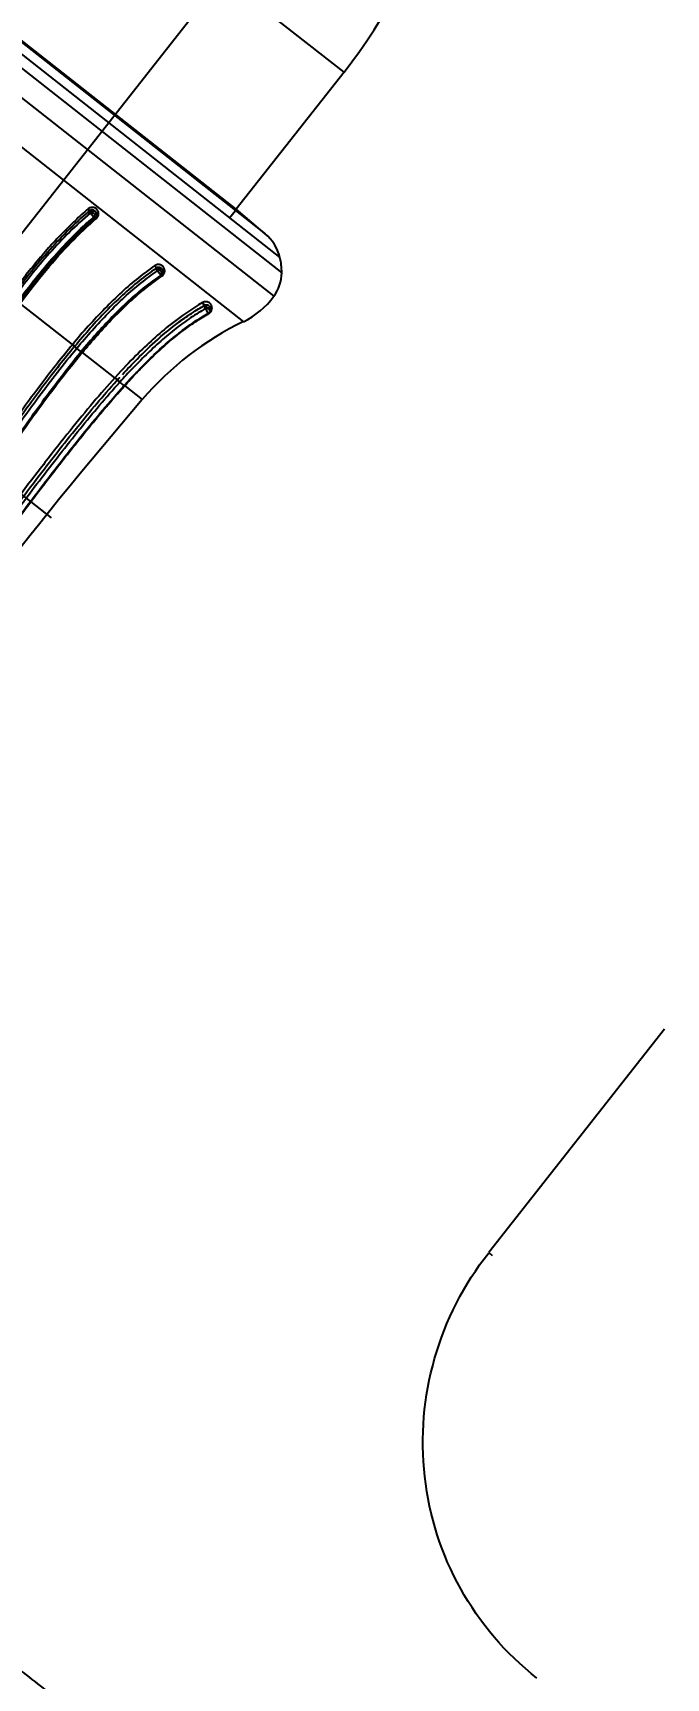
# Model space of a CAD drawing. Header units: millimetres. Extents: x 1145859089 to 1147511753, y -1047484727 to -1047247487.
# Drawn here: x 1146333976.8 to 1146334046.7, y -1047433967.4 to -1047433785.8 of the extents above; entities that cross this region are included whole.
import ezdxf
from ezdxf.xclip import XClip

# ---------------------------------------------------------------- set-up
doc = ezdxf.new("R2010")
doc.units = ezdxf.units.MM
doc.header["$LTSCALE"] = 100
doc.header["$MEASUREMENT"] = 0
doc.header["$XCLIPFRAME"] = 2
doc.linetypes.add('단지배치도$0$CENTER', pattern=[31, 30, -0.5, 0, -0.5])
doc.layers.get('0').update_dxf_attribs({"linetype": 'CONTINUOUS'})
for name, color, linetype in [('XREF', 135, 'CONTINUOUS'), ('단지배치도$0$S240910', 33, 'CONTINUOUS'), ('단지배치도$0$W240910', 135, 'CONTINUOUS')]:
    doc.layers.add(name, color=color, linetype=linetype)
doc.styles.add('단지배치도$0$WS1', font='romans.shx', dxfattribs={"width": 0.8, "bigfont": 'whgtxt.shx'})

# ---------------------------------------------------------------- blocks, each defined once
blk = doc.blocks.new('단지배치도$0$zw$9902')
at = {"layer": '단지배치도$0$W240910', "linetype": 'ByBlock', "ltscale": 20}
for p, q in [((65337.56, -62420.81), (65310.83, -62399.79)), ((65290.95, -62411.69), (65330.68, -62442.94)), ((65292.65, -62411.49), (65330.48, -62441.24)), ((65295.56, -62412.45), (65328.86, -62438.63)), ((65288.63, -62413.15), (65329.81, -62445.54)), ((65325.66, -62435.93), (65298.94, -62414.92)), ((65286.69, -62417.06), (65326.47, -62448.34)), ((65337.56, -62420.81), (65325.66, -62435.93)), ((65324.93, -62436.87), (65325.57, -62436.05)), ((65328.86, -62438.63), (65325.66, -62435.93)), ((65307.59, -62450.87), (65301.8, -62446.33)), ((65307.6, -62450.85), (65307.59, -62450.87)), ((65307.84, -62451.06), (65307.81, -62451.09)), ((65308.05, -62451.29), (65308.07, -62451.26)), ((65308.05, -62451.29), (65308.06, -62451.3)), ((65308.54, -62451.65), (65308.52, -62451.67)), ((65308.52, -62451.66), (65308.53, -62451.67)), ((65308.59, -62451.72), (65308.61, -62451.7)), ((65308.61, -62451.7), (65308.61, -62451.7)), ((65308.61, -62451.7), (65308.61, -62451.7)), ((65312.26, -62454.55), (65308.68, -62451.73)), ((65312.3, -62454.5), (65312.26, -62454.55)), ((65312.57, -62454.75), (65312.53, -62454.79)), ((65312.8, -62455.03), (65312.84, -62454.99)), ((65312.8, -62455.03), (65312.82, -62455.04)), ((65313.32, -62455.44), (65313.35, -62455.41)), ((65313.35, -62455.41), (65315.29, -62456.94)), ((65309.48, -62459.9), (65309.69, -62459.64)), ((65303.76, -62467.18), (65304.32, -62466.48)), ((65372.93, -62526.46), (65353.53, -62551.12)), ((65353.53, -62551.12), (65353.9, -62551.42))]:
    blk.add_line(p, q, dxfattribs=at)
at = {"layer": '단지배치도$0$W240910', "linetype": '단지배치도$0$CENTER', "ltscale": 20}
blk.add_line((65032.43, -62781.32), (65324.2, -62410.3), dxfattribs=at)
at = {"layer": '단지배치도$0$W240910', "linetype": '단지배치도$0$CENTER', "ltscale": 10}
blk.add_line((65270.65, -62442.8), (65305.23, -62470), dxfattribs=at)
at = {"layer": '단지배치도$0$W240910', "linetype": 'ByBlock', "ltscale": 20}
for centre, radius, start, end in [((65293.54, -62386.19), 56, 321.8188, 51.8188), ((65324.01, -62442.86), 6.67, 359.3121, 14.0621), ((65341.46, -62479.36), 34.46, 115.788, 139.3968), ((65155.02, -62646.52), 248.06, 51.9007, 51.9054), ((65155.37, -62646.11), 247.51, 51.9008, 51.9055), ((65155.89, -62645.49), 246.71, 51.9009, 51.9056), ((65156.15, -62644.99), 246.15, 51.8728, 51.8775), ((65156.69, -62644.53), 245.46, 51.901, 51.9057), ((65157.03, -62643.94), 244.79, 51.8729, 51.8776), ((65157.39, -62643.51), 244.22, 51.8729, 51.8777), ((65157.89, -62642.91), 243.44, 51.873, 51.8777), ((65158.17, -62642.39), 242.86, 51.8447, 51.8495), ((65158.71, -62641.92), 242.16, 51.873, 51.8778), ((65159.03, -62641.36), 241.52, 51.8448, 51.8496), ((65159.38, -62640.95), 240.98, 51.8448, 51.8496), ((65159.85, -62640.38), 240.24, 51.8448, 51.8496), ((65160.54, -62639.53), 239.15, 51.8448, 51.8496), ((65160.68, -62639.39), 238.95, 51.8449, 51.8497), ((65160.11, -62639.95), 239.75, 51.8164, 51.8212), ((65161.76, -62638.07), 237.25, 51.8449, 51.8497), ((65164.72, -62634.16), 232.35, 51.8163, 51.8213), ((65161.62, -62638.13), 237.38, 51.8164, 51.8212), ((65152.52, -62649.74), 252.13, 51.8166, 51.8211), ((65165.28, -62633.36), 231.37, 51.7879, 51.7929), ((65185.93, -62607.31), 198.13, 51.8158, 51.8218), ((65157.31, -62643.53), 244.29, 51.787, 51.7915), ((64911.15, -62956.21), 642.24, 51.78532, 51.78689), ((65184.6, -62608.95), 200.24, 51.7901, 51.7965), ((65198.2, -62591.69), 178.27, 51.7801, 51.7912), ((65014.13, -62825.31), 475.68, 51.7654, 51.7708), ((65310.89, -62448.66), 3.82, 231.7818, 231.8559), ((65310.79, -62448.8), 3.65, 231.7808, 231.8569), ((65310.65, -62448.98), 3.42, 231.8994, 231.979), ((65311.98, -62447.33), 5.52, 231.4533, 231.5694), ((65310.46, -62449.22), 3.12, 231.8997, 231.9849), ((65310.29, -62449.43), 2.85, 232.1527, 232.2438), ((65310.13, -62449.64), 2.59, 232.1618, 232.2589), ((65309.72, -62450.19), 1.88, 231.4175, 231.6738), ((65309.66, -62450.26), 1.78, 231.6254, 231.7948), ((65309.99, -62449.83), 2.35, 232.1693, 232.2734), ((65309.83, -62450.02), 2.1, 232.458, 232.5702), ((65309.69, -62450.21), 1.87, 232.4796, 232.6012), ((65309.68, -62450.24), 1.81, 231.8868, 232.0211), ((65311.37, -62448.05), 4.58, 232.0883, 232.137), ((65309.38, -62450.61), 1.33, 232.1126, 232.3028), ((65309.56, -62450.38), 1.65, 232.655, 232.7871), ((65309.44, -62450.54), 1.45, 232.6883, 232.8328), ((65309.32, -62450.7), 1.25, 233.0602, 233.2188), ((65309.22, -62450.83), 1.06, 232.47, 232.6753), ((65309.35, -62450.66), 1.28, 232.4597, 232.6358), ((65309.39, -62450.6), 1.35, 232.2813, 232.4581), ((65309.21, -62450.84), 1.07, 233.1238, 233.2997), ((65309.11, -62450.97), 0.909, 233.1943, 233.3904), ((65309.02, -62451.09), 0.763, 233.6634, 233.8837), ((65308.95, -62451.2), 0.63, 233.8006, 234.0481), ((65308.98, -62451.15), 0.66, 233.243, 233.5286), ((65309.05, -62451.06), 0.777, 233.0116, 233.2674), ((65309.12, -62450.96), 0.894, 232.8005, 233.0345), ((65308.88, -62451.29), 0.509, 233.9304, 234.2164), ((65308.81, -62451.38), 0.397, 234.5987, 234.9355), ((65308.76, -62451.45), 0.316, 234.5816, 234.9687), ((65308.73, -62451.5), 0.257, 235.4781, 235.9065), ((65308.68, -62451.57), 0.175, 235.858, 236.4242), ((65308.64, -62451.63), 0.103, 236.6579, 237.5045), ((65308.85, -62451.32), 0.448, 233.5935, 233.967), ((65308.91, -62451.24), 0.549, 233.4982, 233.8228), ((65308.72, -62451.51), 0.221, 234.7254, 235.3266), ((65308.76, -62451.45), 0.288, 234.4954, 235.002), ((65308.8, -62451.39), 0.362, 234.1297, 234.5602), ((65308.63, -62451.64), 0.0861, 237.5304, 238.4005), ((65308.67, -62451.58), 0.157, 238.0209, 238.4147), ((65308.6, -62451.69), 0.0318, 241.3257, 243.0301), ((65308.59, -62451.71), 0.00819, 246.7848, 252.8924), ((65308.59, -62451.71), 0.00597, 254.0623, 262.0926), ((65308.61, -62451.69), 0.0105, 241.391, 246.3483), ((65308.61, -62451.68), 0.0206, 239.6568, 242.735), ((65308.62, -62451.66), 0.0356, 238.6451, 240.7588), ((65308.63, -62451.64), 0.0573, 237.4828, 239.0018), ((65308.65, -62451.62), 0.0848, 236.5843, 237.7442), ((65308.67, -62451.59), 0.122, 235.8336, 236.7384), ((65308.69, -62451.55), 0.167, 235.4805, 236.2137), ((65308.61, -62451.7), 0.000478, 245.7504, 289.7068), ((65308.61, -62451.69), 0.00159, 244.4229, 263.6217), ((65308.61, -62451.69), 0.00471, 243.6122, 252.3544), ((65139.52, -62676.52), 281.22, 51.9533, 51.9576), ((65140.73, -62674.78), 279.1, 51.9263, 51.9306), ((65141.92, -62673.3), 277.2, 51.9265, 51.9308), ((65143.25, -62671.64), 275.08, 51.9268, 51.9311), ((65144.52, -62670.06), 273.05, 51.927, 51.9314), ((65145.75, -62668.52), 271.08, 51.9273, 51.9317), ((65146.9, -62666.87), 269.07, 51.8998, 51.9042), ((65148.22, -62665.44), 267.14, 51.9278, 51.9322), ((65149.37, -62663.8), 265.13, 51.9002, 51.9047), ((65150.6, -62662.26), 263.16, 51.9004, 51.9049), ((65151.88, -62660.66), 261.11, 51.9006, 51.9051), ((65152.82, -62659.29), 259.46, 51.8727, 51.8772), ((65154.34, -62657.6), 257.19, 51.901, 51.9056), ((65155.63, -62655.78), 254.96, 51.873, 51.8775), ((65156.53, -62654.67), 253.53, 51.8731, 51.8777), ((65156.83, -62654.32), 253.07, 51.8733, 51.8779), ((65159.29, -62651.22), 249.11, 51.8734, 51.878), ((65163.2, -62646.28), 242.81, 51.8733, 51.8781), ((65160.54, -62649.49), 246.98, 51.8451, 51.8498), ((65151.99, -62660.42), 260.85, 51.8455, 51.8499), ((65165.98, -62642.83), 238.38, 51.8734, 51.8783), ((65187.87, -62614.8), 202.81, 51.8439, 51.8497), ((65159.28, -62651.03), 248.97, 51.8166, 51.821), ((64910.11, -62968.52), 652.56, 51.85107, 51.85259), ((65188.15, -62614.38), 202.31, 51.8157, 51.822), ((65202.93, -62595.72), 178.51, 51.8302, 51.8411), ((65021.02, -62827.01), 472.76, 51.8161, 51.8215), ((65702.47, -62789.13), 510.15, 139.3708, 145.7482)]:
    blk.add_arc(centre, radius, start, end, dxfattribs=at)
at = {"layer": '단지배치도$0$W240910', "linetype": 'ByBlock', "ltscale": 20, "extrusion": (0, 0, -1)}
blk.add_ellipse((65379.63, -62571.65), major_axis=(20.79, 26.44), ratio=0.987219, start_param=3.141555, end_param=4.712362, dxfattribs=at)
at = {"layer": '단지배치도$0$W240910', "linetype": 'ByBlock', "ltscale": 20}
for points, knots in [([(65309.33, -62435.89), (65308.84, -62436.3), (65307.87, -62437.17), (65306.41, -62438.61), (65304.95, -62440.18), (65303.52, -62441.86), (65302.1, -62443.62), (65301.17, -62444.84), (65300.71, -62445.47)], [0, 0, 0, 0, 0.166667, 0.333333, 0.5, 0.666667, 0.833333, 1, 1, 1, 1]), ([(65309.43, -62436.12), (65309.43, -62436.12), (65307.78, -62437.52), (65304.76, -62440.59), (65302.13, -62443.93), (65300.87, -62445.63)], [0.03183, 0.03183, 0.03183, 0.03183, 0.031853, 1.642318, 3.252109, 3.252109, 3.252109, 3.252109]), ([(65309.53, -62436.36), (65309.47, -62436.41), (65309.24, -62436.36), (65309.37, -62436.17), (65309.43, -62436.13)], [0, 0, 0, 0, 0.0002525592, 0.0004991792, 0.0004991792, 0.0004991792, 0.0004991792]), ([(65309.33, -62435.89), (65309.34, -62435.9), (65309.38, -62435.95), (65309.43, -62436.03), (65309.45, -62436.09), (65309.44, -62436.12), (65309.43, -62436.12)], [0, 0, 0, 0, 0.202205, 0.499974, 0.797742, 1, 1, 1, 1]), ([(65309.43, -62436.13), (65309.53, -62436.03), (65309.77, -62435.96), (65310.04, -62436.08), (65310.14, -62436.18), (65310.16, -62436.22)], [0, 0, 0, 0, 0.0004226561, 0.0006966093, 0.0008377334, 0.0008377334, 0.0008377334, 0.0008377334]), ([(65309.92, -62436.82), (65309.97, -62436.77), (65310.03, -62436.68), (65310.03, -62436.5), (65309.95, -62436.37), (65309.82, -62436.3), (65309.66, -62436.29), (65309.58, -62436.33), (65309.53, -62436.36)], [0, 0, 0, 0, 0.166667, 0.333333, 0.5, 0.666667, 0.833333, 1, 1, 1, 1]), ([(65309.91, -62436.03), (65309.89, -62436.02), (65309.86, -62436.02), (65309.83, -62436.01), (65309.82, -62436.01)], [1.2156952, 1.2156952, 1.2156952, 1.2156952, 1.3350391, 1.377012, 1.377012, 1.377012, 1.377012]), ([(65309.53, -62436.36), (65307.98, -62437.67), (65305.04, -62440.63), (65302.33, -62444.05), (65301.05, -62445.79)], [0, 0, 0, 0, 0.504988, 1, 1, 1, 1]), ([(65301.54, -62446.14), (65302.83, -62444.39), (65305.5, -62441.02), (65308.41, -62438.09), (65309.92, -62436.82)], [0, 0, 0, 0, 0.504988, 1, 1, 1, 1]), ([(65301.8, -62446.33), (65302.76, -62445.02), (65304.69, -62442.57), (65307.44, -62439.49), (65309.3, -62437.74), (65310.22, -62436.95)], [0, 0, 0, 0, 0.333333, 0.666667, 1, 1, 1, 1]), ([(65303.53, -62443.81), (65303.83, -62443.44), (65304.59, -62442.5), (65305.82, -62441.06), (65307.23, -62439.54), (65308.64, -62438.14), (65309.59, -62437.29), (65310.07, -62436.89)], [0.2254816, 0.2254816, 0.2254816, 0.2254816, 0.3333333, 0.5, 0.6666667, 0.8333333, 1, 1, 1, 1]), ([(65309.92, -62436.82), (65309.88, -62436.86), (65309.87, -62437.02), (65310.03, -62436.92), (65310.07, -62436.89)], [0, 0, 0, 0, 0.0001966529, 0.0003869029, 0.0003869029, 0.0003869029, 0.0003869029]), ([(65310.22, -62436.95), (65310.2, -62436.94), (65310.16, -62436.9), (65310.11, -62436.88), (65310.09, -62436.89), (65310.08, -62436.89)], [0, 0, 0, 0, 0.333333, 0.666667, 1, 1, 1, 1]), ([(65315.59, -62444.52), (65315.71, -62444.51), (65315.93, -62444.33), (65316.32, -62444.03), (65316.83, -62443.66), (65317.2, -62443.4), (65317.39, -62443.27)], [0.8532055, 0.8532055, 0.8532055, 0.8532055, 0.875, 0.9166667, 0.9583333, 0.9999979, 0.9999979, 0.9999979, 0.9999979]), ([(65316.82, -62442.44), (65316.85, -62442.42), (65316.91, -62442.39), (65317.02, -62442.36), (65317.13, -62442.35), (65317.23, -62442.37), (65317.34, -62442.41), (65317.42, -62442.46), (65317.46, -62442.51), (65317.49, -62442.53)], [0, 0, 0, 0, 0.0714286, 0.1428571, 0.2142857, 0.2857143, 0.3571429, 0.4285714, 0.4797607, 0.4797607, 0.4797607, 0.4797607]), ([(65317.48, -62442.53), (65317.49, -62442.54), (65317.52, -62442.57), (65317.57, -62442.65), (65317.6, -62442.77), (65317.61, -62442.89), (65317.58, -62443.01), (65317.54, -62443.11), (65317.47, -62443.2), (65317.42, -62443.25), (65317.39, -62443.27)], [0.4798282, 0.4798282, 0.4798282, 0.4798282, 0.5, 0.5714286, 0.6428571, 0.7142857, 0.7857143, 0.8571429, 0.9285714, 1, 1, 1, 1]), ([(65301.67, -62446.23), (65302.13, -62445.61), (65302.74, -62444.8), (65303.37, -62444.02), (65303.52, -62443.81)], [0, 0, 0, 0, 0.1666667, 0.2254814, 0.2254814, 0.2254814, 0.2254814]), ([(65321.95, -62446.23), (65320.76, -62446.92), (65319.57, -62447.72), (65317.14, -62449.65), (65315.87, -62450.81), (65313.87, -62452.8), (65313.08, -62453.62), (65312.3, -62454.5)], [0, 0, 0, 0, 0.371803, 0.371803, 0.774117, 0.774117, 1, 1, 1, 1]), ([(65312.53, -62447.35), (65312.56, -62447.32), (65312.64, -62447.24), (65312.72, -62447.17), (65312.73, -62447.16)], [0.4023339, 0.4023339, 0.4023339, 0.4023339, 0.41666667, 0.43978409, 0.43978409, 0.43978409, 0.43978409]), ([(65322.28, -62446.89), (65321.75, -62447.2), (65320.67, -62447.86), (65319.02, -62449.05), (65317.32, -62450.47), (65315.68, -62452.01), (65314.19, -62453.52), (65313.27, -62454.51), (65312.84, -62454.99)], [0, 0, 0, 0, 0.166667, 0.333333, 0.5, 0.666667, 0.833333, 1, 1, 1, 1]), ([(65319.46, -62448.3), (65319.89, -62447.99), (65321.01, -62447.21), (65321.73, -62446.78), (65322.11, -62446.57)], [0.7217181, 0.7217181, 0.7217181, 0.7217181, 0.8333333, 1, 1, 1, 1]), ([(65322.63, -62447.44), (65322.65, -62447.43), (65322.7, -62447.4), (65322.77, -62447.34), (65322.83, -62447.28), (65322.88, -62447.21), (65322.92, -62447.13), (65322.95, -62447.05), (65322.98, -62446.96), (65322.99, -62446.86), (65322.99, -62446.76), (65322.97, -62446.65), (65322.92, -62446.53), (65322.86, -62446.42), (65322.78, -62446.33), (65322.7, -62446.26), (65322.61, -62446.21), (65322.51, -62446.17), (65322.41, -62446.15), (65322.31, -62446.14), (65322.2, -62446.14), (65322.11, -62446.16), (65322.02, -62446.19), (65321.97, -62446.22), (65321.95, -62446.23)], [0, 0, 0, 0, 0.045455, 0.090909, 0.136364, 0.181818, 0.227273, 0.272727, 0.318182, 0.363636, 0.409091, 0.454545, 0.5, 0.545455, 0.590909, 0.636364, 0.681818, 0.727273, 0.772727, 0.818182, 0.863636, 0.909091, 0.954545, 1, 1, 1, 1]), ([(65322.11, -62446.57), (65322.24, -62446.49), (65322.48, -62446.48), (65322.75, -62446.65), (65322.85, -62446.83), (65322.86, -62446.97), (65322.86, -62446.99)], [0, 0, 0, 0, 0.000409303, 0.000702655, 0.001219115, 0.001298733, 0.001298733, 0.001298733, 0.001298733]), ([(65322.58, -62447.42), (65322.6, -62447.41), (65322.62, -62447.39), (65322.66, -62447.36), (65322.69, -62447.32), (65322.71, -62447.27), (65322.73, -62447.23), (65322.73, -62447.18), (65322.73, -62447.12), (65322.72, -62447.07), (65322.7, -62447.01), (65322.66, -62446.96), (65322.62, -62446.92), (65322.58, -62446.89), (65322.53, -62446.87), (65322.48, -62446.86), (65322.43, -62446.85), (65322.38, -62446.86), (65322.33, -62446.87), (65322.3, -62446.88), (65322.28, -62446.89)], [0, 0, 0, 0, 0.055556, 0.111111, 0.166667, 0.222222, 0.277778, 0.333333, 0.388889, 0.444444, 0.5, 0.555556, 0.611111, 0.666667, 0.722222, 0.777778, 0.833333, 0.888889, 0.944444, 1, 1, 1, 1]), ([(65322.83, -62447.19), (65322.83, -62447.18), (65322.83, -62447.18), (65322.85, -62447.13), (65322.85, -62447.09), (65322.85, -62447.05), (65322.85, -62447.04), (65322.85, -62447.04)], [1.0339266, 1.0339266, 1.0339266, 1.0339266, 1.049353, 1.0759269, 1.490302, 1.5326432, 1.5467569, 1.5467569, 1.5467569, 1.5467569]), ([(65322.86, -62446.99), (65322.86, -62447), (65322.86, -62447.02), (65322.85, -62447.03), (65322.85, -62447.04)], [0.54091182, 0.54091182, 0.54091182, 0.54091182, 0.61043366, 0.63989499, 0.63989499, 0.63989499, 0.63989499]), ([(65313.11, -62454.16), (65313.64, -62453.59), (65315.64, -62451.49), (65317.77, -62449.54), (65319.46, -62448.3)], [4.388092, 4.388092, 4.388092, 4.388092, 7.318533, 15.39882, 15.39882, 15.39882, 15.39882]), ([(65313.28, -62455.4), (65313.7, -62454.94), (65314.6, -62453.97), (65316.19, -62452.36), (65317.87, -62450.8), (65319.55, -62449.41), (65321.17, -62448.25), (65322.13, -62447.67), (65322.58, -62447.42)], [0, 0, 0, 0, 0.166667, 0.333333, 0.5, 0.666667, 0.833333, 1, 1, 1, 1]), ([(65313.35, -62455.41), (65313.77, -62454.94), (65314.66, -62453.98), (65316.17, -62452.45), (65317.83, -62450.88), (65319.57, -62449.46), (65321.16, -62448.33), (65322.15, -62447.71), (65322.63, -62447.44)], [0, 0, 0, 0, 0.166667, 0.333333, 0.5, 0.666667, 0.833333, 1, 1, 1, 1]), ([(65319.67, -62448.15), (65319.62, -62448.17), (65319.42, -62448.32), (65319.21, -62448.48), (65319.05, -62448.61)], [9.611629, 9.611629, 9.611629, 9.611629, 9.815078, 10.61949, 10.61949, 10.61949, 10.61949]), ([(65322.59, -62447.44), (65321.73, -62447.94), (65320.78, -62448.56), (65319.88, -62449.23), (65319.77, -62449.31)], [64.116786, 64.116786, 64.116786, 64.116786, 85.159632, 88.085818, 88.085818, 88.085818, 88.085818]), ([(65319.77, -62449.32), (65320.2, -62448.99), (65321.18, -62448.29), (65322.1, -62447.73), (65322.59, -62447.44)], [0.7040608, 0.7040608, 0.7040608, 0.7040608, 0.8333333, 0.997969, 0.997969, 0.997969, 0.997969]), ([(65322.62, -62447.43), (65322.63, -62447.42), (65322.65, -62447.41), (65322.7, -62447.37), (65322.74, -62447.33), (65322.76, -62447.3), (65322.77, -62447.29)], [4.5419047, 4.5419047, 4.5419047, 4.5419047, 4.5698004, 4.7606577, 4.951515, 5.0798149, 5.0798149, 5.0798149, 5.0798149]), ([(65313.31, -62455.42), (65313.73, -62454.95), (65314.63, -62453.98), (65316.13, -62452.46), (65317.72, -62450.97), (65318.96, -62449.93), (65319.65, -62449.41), (65319.77, -62449.31)], [0, 0, 0, 0, 0.1666667, 0.3333333, 0.5, 0.6666667, 0.70406, 0.70406, 0.70406, 0.70406]), ([(65318.04, -62450.71), (65317.92, -62450.82), (65317.01, -62451.62), (65315.85, -62452.73), (65314.84, -62453.77), (65314.57, -62454.05)], [14.753255, 14.753255, 14.753255, 14.753255, 18.212067, 40.272865, 48.440986, 48.440986, 48.440986, 48.440986]), ([(65276.46, -62498.51), (65279.01, -62494.79), (65282.76, -62488.93), (65287.71, -62480.97), (65292.9, -62472.71), (65298.22, -62464.54), (65303.73, -62456.72), (65306.61, -62453.02), (65308.05, -62451.29)], [0, 0, 0, 0, 0.237507, 0.366256, 0.495006, 0.752506, 0.881256, 1, 1, 1, 1]), ([(65276.94, -62498.88), (65277.88, -62497.5), (65279.73, -62494.71), (65282.45, -62490.51), (65284.63, -62486.97), (65286.39, -62484.17), (65287.7, -62482.06), (65289.07, -62479.98), (65290.42, -62477.9), (65291.75, -62475.8), (65293.51, -62473), (65295.76, -62469.53), (65298.46, -62465.43), (65301.2, -62461.44), (65303.78, -62457.83), (65306.21, -62454.57), (65307.74, -62452.62), (65308.52, -62451.66)], [0, 0, 0, 0, 0.00501719, 0.0100368, 0.01501446, 0.01750225, 0.0199892, 0.02247745, 0.0249658, 0.0274546, 0.02994354, 0.03491969, 0.03989655, 0.04469579, 0.04949674, 0.0532116, 0.05692622, 0.05692622, 0.05692622, 0.05692622]), ([(65276.98, -62498.91), (65279.61, -62495.08), (65284.73, -62487.08), (65292.27, -62474.91), (65300.08, -62462.93), (65305.63, -62455.26), (65308.59, -62451.72)], [0.124832, 0.124832, 0.124832, 0.124832, 3.005227, 6.010453, 9.015679, 11.897113, 11.897113, 11.897113, 11.897113]), ([(65307.81, -62451.09), (65306.71, -62452.4), (65304.44, -62455.29), (65300.79, -62460.31), (65296.84, -62466.11), (65292.6, -62472.6), (65287.79, -62480.23), (65283.48, -62487.15), (65280.08, -62492.48), (65278.11, -62495.46), (65277.35, -62496.58)], [0, 0, 0, 0, 0.125, 0.25, 0.375, 0.5, 0.625, 0.75, 0.875, 0.9566452, 0.9566452, 0.9566452, 0.9566452]), ([(65307.59, -62450.88), (65307.63, -62450.91), (65307.76, -62451.02), (65307.82, -62451.08), (65307.82, -62451.08)], [4.16844, 4.16844, 4.16844, 4.16844, 12.152873, 20.139734, 20.139734, 20.139734, 20.139734]), ([(65308.05, -62451.29), (65308, -62451.25), (65307.87, -62451.15), (65307.81, -62451.09), (65307.81, -62451.09)], [2.811465, 2.811465, 2.811465, 2.811465, 8.214479, 13.614838, 13.614838, 13.614838, 13.614838]), ([(65308.68, -62451.73), (65308.66, -62451.72), (65308.64, -62451.71), (65308.62, -62451.7), (65308.61, -62451.69), (65308.61, -62451.7)], [0, 0, 0, 0, 0.3333333, 0.6666667, 0.9904878, 0.9904878, 0.9904878, 0.9904878]), ([(65278.97, -62500.48), (65280.18, -62498.82), (65282.8, -62495.18), (65286.79, -62489.52), (65291, -62483.55), (65295.25, -62477.62), (65299.54, -62471.72), (65303.91, -62465.88), (65308.29, -62460.28), (65311.29, -62456.69), (65312.8, -62455.03)], [0, 0, 0, 0, 0.108757, 0.237507, 0.366257, 0.495007, 0.623756, 0.752506, 0.881256, 1, 1, 1, 1]), ([(65279.45, -62500.85), (65281.53, -62498), (65284.95, -62493.18), (65289.71, -62486.42), (65293.14, -62481.61), (65296.59, -62476.81), (65300.06, -62472.04), (65304.3, -62466.37), (65308.66, -62460.79), (65311.69, -62457.16), (65313.28, -62455.4)], [0, 0, 0, 0, 0.0106341, 0.0177242, 0.0248147, 0.02835993, 0.03545103, 0.04254223, 0.0496341, 0.0567277, 0.0567277, 0.0567277, 0.0567277]), ([(65279.46, -62500.87), (65281.13, -62498.59), (65282.78, -62496.28), (65286.61, -62490.88), (65288.79, -62487.79), (65293.16, -62481.62), (65295.36, -62478.55), (65299.8, -62472.45), (65302.05, -62469.42), (65308.49, -62461), (65311.1, -62457.86), (65313.31, -62455.42)], [0, 0, 0, 0, 0.135049, 0.135049, 0.3150477, 0.3150477, 0.4948189, 0.4948189, 0.674471, 0.674471, 0.9999999, 0.9999999, 0.9999999, 0.9999999]), ([(65291.85, -62483.5), (65293.2, -62481.6), (65295.96, -62477.75), (65300.17, -62471.97), (65303.78, -62467.15), (65306.74, -62463.34), (65308.99, -62460.51), (65311.18, -62457.87), (65312.64, -62456.19), (65313.32, -62455.44)], [227.43525, 227.43525, 227.43525, 227.43525, 298.02339, 371.0962, 444.16901, 480.70542, 517.24182, 553.77823, 584.57929, 584.57929, 584.57929, 584.57929]), ([(65300.91, -62469.3), (65301.82, -62468.09), (65304.19, -62464.93), (65307.99, -62460.08), (65310.97, -62456.51), (65312.46, -62454.87)], [1.479131, 1.479131, 1.479131, 1.479131, 6.879705, 15.539035, 23.391415, 23.391415, 23.391415, 23.391415]), ([(65312.26, -62454.55), (65312.29, -62454.58), (65312.43, -62454.71), (65312.53, -62454.79), (65312.53, -62454.79)], [2.119604, 2.119604, 2.119604, 2.119604, 6.933955, 11.748502, 11.748502, 11.748502, 11.748502]), ([(65312.8, -62455.03), (65312.77, -62455), (65312.62, -62454.87), (65312.53, -62454.79), (65312.53, -62454.79)], [2.232936, 2.232936, 2.232936, 2.232936, 7.27879, 12.328484, 12.328484, 12.328484, 12.328484]), ([(65313.28, -62455.4), (65313.28, -62455.41), (65313.29, -62455.41), (65313.3, -62455.42), (65313.31, -62455.42), (65313.31, -62455.42)], [0, 0, 0, 0, 0.333333, 0.666667, 1, 1, 1, 1])]:
    blk.add_open_spline(points, degree=3, knots=knots, dxfattribs=at)
for points, degree in [([(65310.22, -62436.95), (65310.26, -62436.92), (65310.32, -62436.85), (65310.4, -62436.73), (65310.46, -62436.59), (65310.48, -62436.44), (65310.47, -62436.29), (65310.43, -62436.15), (65310.36, -62436.03), (65310.28, -62435.93), (65310.18, -62435.84), (65310.07, -62435.78), (65309.95, -62435.74), (65309.83, -62435.72), (65309.7, -62435.72), (65309.56, -62435.75), (65309.44, -62435.8), (65309.36, -62435.86), (65309.33, -62435.89)], 3), ([(65310.16, -62436.22), (65310.33, -62436.43), (65310.28, -62436.77), (65310.04, -62436.91)], 3), ([(65310.16, -62436.8), (65310.28, -62436.66), (65310.3, -62436.46), (65310.21, -62436.3)], 3), ([(65308.4, -62438.39), (65306.69, -62440.02), (65305.07, -62441.86), (65303.52, -62443.81)], 3), ([(65330.48, -62441.24), (65330.23, -62440.23), (65329.65, -62439.3), (65328.86, -62438.63)], 3), ([(65316.68, -62442.15), (65316.09, -62442.55), (65314.89, -62443.44), (65313.01, -62445.03), (65311.18, -62446.88), (65309.31, -62448.83), (65308.16, -62450.17), (65307.61, -62450.85)], 3), ([(65316.82, -62442.44), (65316.2, -62442.87), (65314.95, -62443.79), (65313.09, -62445.4), (65311.31, -62447.14), (65309.55, -62449.05), (65308.4, -62450.38), (65307.84, -62451.06)], 3), ([(65308.07, -62451.26), (65308.62, -62450.6), (65309.75, -62449.29), (65311.52, -62447.38), (65313.34, -62445.59), (65315.14, -62444.05), (65316.36, -62443.15), (65316.96, -62442.73)], 3), ([(65317.31, -62443.23), (65316.74, -62443.62), (65315.59, -62444.46), (65313.77, -62446.02), (65311.95, -62447.8), (65310.2, -62449.7), (65309.08, -62450.99), (65308.54, -62451.64)], 3), ([(65308.68, -62451.73), (65309.21, -62451.09), (65310.32, -62449.81), (65312.08, -62447.9), (65313.9, -62446.12), (65315.72, -62444.56), (65316.89, -62443.7), (65317.46, -62443.3)], 3), ([(65316.99, -62443.54), (65314.03, -62445.63), (65311.44, -62448.35), (65309, -62451.23)], 3), ([(65317.46, -62443.3), (65317.49, -62443.28), (65317.55, -62443.23), (65317.64, -62443.13), (65317.71, -62443.01), (65317.76, -62442.87), (65317.77, -62442.71), (65317.75, -62442.54), (65317.69, -62442.38), (65317.6, -62442.25), (65317.49, -62442.16), (65317.37, -62442.09), (65317.24, -62442.04), (65317.12, -62442.03), (65317, -62442.03), (65316.88, -62442.05), (65316.77, -62442.09), (65316.71, -62442.13), (65316.68, -62442.15)], 3), ([(65316.68, -62442.15), (65316.7, -62442.17), (65316.75, -62442.23), (65316.81, -62442.32), (65316.84, -62442.41), (65316.83, -62442.44), (65316.82, -62442.44)], 3), ([(65316.96, -62442.73), (65316.94, -62442.71), (65316.9, -62442.66), (65316.84, -62442.57), (65316.81, -62442.48), (65316.81, -62442.45), (65316.82, -62442.44)], 3), ([(65316.96, -62442.73), (65317, -62442.71), (65317.07, -62442.68), (65317.18, -62442.68), (65317.29, -62442.72), (65317.38, -62442.79), (65317.43, -62442.9), (65317.44, -62443.03), (65317.4, -62443.15), (65317.34, -62443.21), (65317.31, -62443.23)], 3), ([(65317.31, -62443.23), (65317.34, -62443.26), (65317.37, -62443.28), (65317.39, -62443.27)], 3), ([(65317.46, -62443.3), (65317.43, -62443.27), (65317.4, -62443.26), (65317.39, -62443.27)], 3), ([(65317.49, -62442.53), (65317.55, -62442.6), (65317.58, -62442.69), (65317.6, -62442.78)], 3), ([(65329.81, -62445.54), (65330.37, -62444.79), (65330.67, -62443.87), (65330.68, -62442.94)], 3), ([(65321.95, -62446.23), (65321.96, -62446.25), (65322, -62446.29), (65322.05, -62446.38), (65322.1, -62446.47), (65322.12, -62446.53), (65322.12, -62446.56), (65322.11, -62446.56)], 3), ([(65322.28, -62446.89), (65322.27, -62446.88), (65322.23, -62446.84), (65322.18, -62446.75), (65322.13, -62446.66), (65322.11, -62446.59), (65322.11, -62446.57), (65322.11, -62446.57)], 3), ([(65322.83, -62447.19), (65322.82, -62447.21), (65322.8, -62447.25), (65322.78, -62447.27)], 3), ([(65322.85, -62447.08), (65322.86, -62447.06), (65322.86, -62447.04), (65322.86, -62447.03)], 3), ([(65322.86, -62447.05), (65322.86, -62447.05), (65322.86, -62447.05), (65322.86, -62447.05)], 3), ([(65326.47, -62448.34), (65327.79, -62447.7), (65328.95, -62446.73), (65329.81, -62445.54)], 3), ([(65320.33, -62447.67), (65320.2, -62447.76), (65320.07, -62447.85), (65319.94, -62447.95)], 3), ([(65322.58, -62447.42), (65322.6, -62447.43), (65322.61, -62447.43), (65322.61, -62447.43)], 3), ([(65322.78, -62447.27), (65322.74, -62447.33), (65322.68, -62447.39), (65322.61, -62447.43)], 3), ([(65322.63, -62447.44), (65322.62, -62447.43), (65322.61, -62447.43), (65322.66, -62447.4)], 3), ([(65322.61, -62447.43), (65322.61, -62447.43), (65322.61, -62447.43), (65322.61, -62447.43)], 3), ([(65322.77, -62447.29), (65322.77, -62447.29), (65322.76, -62447.3), (65322.76, -62447.3)], 3), ([(65307.59, -62450.88), (65306.5, -62452.19), (65304.23, -62455.05), (65300.6, -62460.04), (65296.67, -62465.78), (65292.44, -62472.25), (65287.66, -62479.81), (65283.26, -62486.85), (65279.38, -62492.94), (65277.01, -62496.5), (65275.88, -62498.14)], 3), ([(65276.99, -62498.97), (65278.11, -62497.34), (65280.47, -62493.81), (65284.38, -62487.68), (65288.73, -62480.71), (65293.56, -62473.07), (65297.82, -62466.55), (65301.74, -62460.84), (65305.34, -62455.88), (65307.59, -62453.03), (65308.68, -62451.73)], 3), ([(65307.61, -62450.85), (65307.63, -62450.87), (65307.68, -62450.91), (65307.77, -62450.99), (65307.83, -62451.04), (65307.84, -62451.05), (65307.84, -62451.05)], 3), ([(65308.07, -62451.26), (65308.05, -62451.24), (65308, -62451.2), (65307.91, -62451.12), (65307.85, -62451.07), (65307.84, -62451.06), (65307.84, -62451.06)], 3), ([(65308.61, -62451.7), (65308.74, -62451.54), (65308.87, -62451.38), (65309, -62451.23)], 3), ([(65312.57, -62454.75), (65312.75, -62454.55), (65312.93, -62454.35), (65313.11, -62454.16)], 3), ([(65313.34, -62455.39), (65313.94, -62454.73), (65314.55, -62454.07), (65315.18, -62453.44)], 3), ([(65314.25, -62452.94), (65314.25, -62452.95), (65314.24, -62452.95), (65314.24, -62452.96)], 3), ([(65312.26, -62454.55), (65311.49, -62455.39), (65309.9, -62457.2), (65307.35, -62460.32), (65304.59, -62463.83), (65301.6, -62467.74), (65298.35, -62472.11), (65294.8, -62476.99), (65290.83, -62482.53), (65286.39, -62488.81), (65282.1, -62494.9), (65279.56, -62498.42), (65278.35, -62500.08)], 3), ([(65312.3, -62454.5), (65312.31, -62454.52), (65312.34, -62454.55), (65312.42, -62454.62), (65312.5, -62454.69), (65312.55, -62454.74), (65312.57, -62454.75), (65312.57, -62454.74)], 3), ([(65312.53, -62454.79), (65312.51, -62454.82), (65312.48, -62454.84), (65312.45, -62454.87)], 3), ([(65312.84, -62454.99), (65312.82, -62454.98), (65312.79, -62454.94), (65312.71, -62454.87), (65312.63, -62454.8), (65312.58, -62454.76), (65312.57, -62454.75), (65312.57, -62454.75)], 3), ([(65312.72, -62454.57), (65312.72, -62454.57), (65312.72, -62454.58), (65312.72, -62454.58)], 3), ([(65313.32, -62455.44), (65313.31, -62455.43), (65313.31, -62455.42), (65313.31, -62455.42)], 3), ([(65313.34, -62455.39), (65313.33, -62455.39), (65313.34, -62455.4), (65313.35, -62455.41)], 3), ([(65241.66, -62549.9), (65309.06, -62602.9), (65309.06, -62602.9)], 2)]:
    blk.add_open_spline(points, degree=degree, dxfattribs=at)
at = {"layer": '단지배치도$0$S240910', "style": '단지배치도$0$WS1', "width": 0.8}
blk.add_text('FH:32.00', height=1200, dxfattribs=at).set_placement((60354.83, -63274.83))
blk = doc.blocks.new('단지배치도')
blk.add_blockref('단지배치도$0$zw$9902', (141034.19, 142437.16))

msp = doc.modelspace()

# ---------------------------------------------------------------- block references
at = {"layer": 'XREF'}
ref = msp.add_blockref('단지배치도', (1146127639.433662, -1047513806.462535), dxfattribs=at)
XClip(ref).set_block_clipping_path([(72982.4064819524, 34919.7593965302), (360382.4067475507, 255319.7593436702)])

doc.saveas('drawing.dxf')
